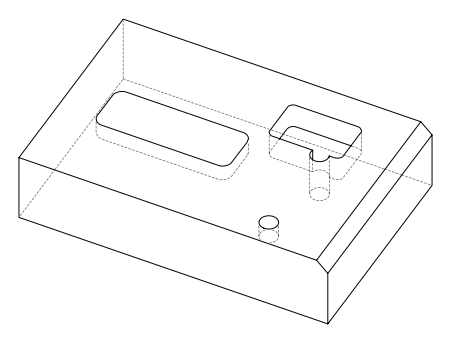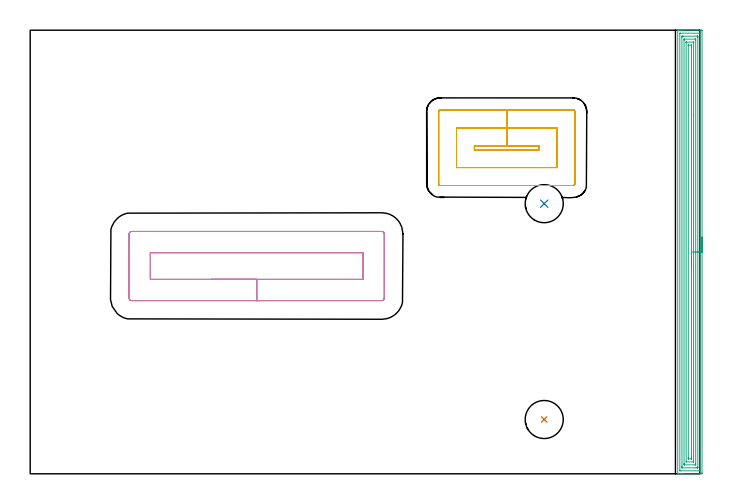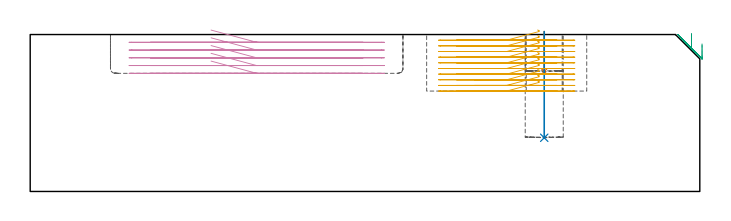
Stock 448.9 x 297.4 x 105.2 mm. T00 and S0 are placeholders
(PLAN: 5 operations, 3 tool changes, 36.1 min)
(1 INDEXABLE_INSERT_DRILL_BLIND_HOLE_FROM_SOLID | STEP1POCKET | NXT0302_022 | 0.11 min | 12498 mm3)
(2 INDEXABLE_INSERT_DRILL_BLIND_HOLE_FROM_SOLID_1 | STEP1POCKET_1 | NXT0302_022 | 0.29 min | 35149 mm3)
(3 AREA_MILL | FG_CHAMFER_SURFACE | UGT0205_001 | 14.59 min | 39506 mm3)
(4 MILL_RECTANGULAR_POCKET | POCKET_RECTANGULAR_STRAIGHT | NXT0201_007 | Follow Part, ap 6.25, ae 75% | 8.33 min | 358340 mm3)
(5 MILL_RECTANGULAR_POCKET_1 | POCKET_RECTANGULAR_STRAIGHT_1 | NXT0201_012 | Follow Part, ap 4, ae 75% | 12.83 min | 262952 mm3)
(TOOL NXT0302_022 | Index. Insert Drill 25.5mm [880-D2550L25-03] | D25.5 PA176 FL77 Z2)
(TOOL UGT0205_001 | Chamfer Mill 20 x 3 x 45 deg. | D20 FL50 Z2)
(TOOL NXT0201_007 | ENDMILL 25mm [R216.25-25050GCK54P 1620] | D25 R3 FL54 Z5)
(TOOL NXT0201_012 | ENDMILL 16mm [2P460-1600-NA 1630] | D16 FL38 Z6)
(OP 1 INDEXABLE_INSERT_DRILL_BLIND_HOLE_FROM_SOLID)
G17 G21 G94 G90
T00 M6
G54
G17 G0 G90 X344.6 Y36.4 S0 M3
G43 Z115.2 H1
G94 G81 G98 Z80.4 F250. R107.2
G80
M5
M2
(OP 2 INDEXABLE_INSERT_DRILL_BLIND_HOLE_FROM_SOLID_1)
G17 G21 G94 G90
T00 M6
G54
G17 G0 G90 X344.6 Y181.1 S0 M3
G43 Z115.2 H1
G94 G81 G98 Z36. F250. R107.2
G80
M5
M2
(OP 3 AREA_MILL)
G17 G21 G94 G90
T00 M6
G54
G17 G0 G90 X450.4 Y158.7 S1061 M3
G43 Z115.2 H0
Z98.9
G94 G1 Y158.662 Z98.028 F250.
Y158.548 Z97.164
Y158.359 Z96.312
Y158.097 Z95.48
Y157.763 Z94.674
Y157.36 Z93.9
Y156.891 Z93.164
Y156.36 Z92.472
Y155.771 Z91.829
Y155.128 Z91.24
Y154.436 Z90.708
Y153.7 Z90.24
Y152.926 Z89.837
Y152.12 Z89.503
Y151.288 Z89.241
Y150.436 Z89.052
Y149.572 Z88.938
Y148.7 Z88.9
Y0.601
X450.397 Y0.287 Z88.902
X450.392 Y0.01 Z88.906
X450.111 Y0. Z89.187
X437.952 Z101.343
X437.352 Z101.942
X436.771 Z102.526
X436.461 Z102.835
X435.88 Z103.416
X435.57 Z103.725
X434.951 Z104.349
X434.503 Z104.796
X434.147 Z105.144
X434.099 Z105.191
X434.1 Y0.155 Z105.2
Y297.245
X434.102 Y297.39 Z105.188
X434.145 Y297.393 Z105.147
X434.504 Y297.4 Z104.796
X434.95 Z104.349
X435.57 Z103.725
X436.771 Z102.526
X437.352 Z101.942
X446.258 Z93.039
X449.82 Z89.477
X450.113 Y297.398 Z89.184
X450.392 Y297.39 Z88.906
X450.399 Y297.111 Z88.899
X450.4 Y148.7 Z88.9
X448.986 Z90.314
Y2.329
X448.985 Y2.273 Z90.315
X448.98 Y2.161 Z90.32
X448.971 Y2.01 Z90.329
X448.93 Y2.007 Z90.37
X448.424 Y2. Z90.876
X435.955 Y2.001 Z103.345
X435.57 Y2.007 Z103.73
X435.522 Y2.01 Z103.778
X435.517 Y2.217 Z103.783
X435.515 Y2.329 Z103.785
X435.514 Y295.07 Z103.786
X435.515 Y295.127 Z103.785
X435.52 Y295.239 Z103.78
X435.529 Y295.39 Z103.771
X435.57 Y295.393 Z103.73
X436.076 Y295.399 Z103.224
X448.545 Z90.755
X448.93 Y295.393 Z90.37
X448.978 Y295.39 Z90.322
X448.983 Y295.183 Z90.317
X448.985 Y295.071 Z90.315
X448.986 Y148.7 Z90.314
X447.572 Z91.728
X447.571 Y4.638 Z91.729
X447.57 Y4.17 Z91.73
X447.567 Y4.065 Z91.733
X447.565 Y4.02 Z91.735
X447.487 Y4.01 Z91.813
X447.316 Y4.002 Z91.984
X447.148 Y4.001 Z92.152
X446.427 Y4. Z92.873
X437.182 Y4.001 Z102.118
X437.069 Y4.003 Z102.231
X436.979 Y4.008 Z102.321
X436.935 Y4.014 Z102.365
X436.933 Y4.03 Z102.367
X436.931 Y4.17 Z102.369
X436.929 Y4.594 Z102.371
X436.928 Y5.062 Z102.372
X436.929 Y292.761 Z102.371
X436.93 Y293.23 Z102.37
X436.933 Y293.335 Z102.367
X436.935 Y293.38 Z102.365
X437.013 Y293.39 Z102.287
X437.184 Y293.398 Z102.116
X437.352 Y293.399 Z101.948
X438.073 Y293.4 Z101.227
X447.318 Y293.399 Z91.982
X447.431 Y293.397 Z91.869
X447.521 Y293.392 Z91.779
X447.565 Y293.386 Z91.735
X447.567 Y293.37 Z91.733
X447.57 Y293.23 Z91.73
X447.571 Y292.806 Z91.729
X447.572 Y292.338 Z91.728
Y148.7
X446.157 Z93.143
Y6.846
X446.153 Y6.06 Z93.147
X446.151 Y6.012 Z93.149
X446.106 Y6.008 Z93.194
X446.001 Y6.003 Z93.299
X445.79 Y6.001 Z93.51
X438.691 Z100.609
X438.492 Y6.003 Z100.808
X438.393 Y6.006 Z100.907
X438.35 Y6.01 Z100.95
X438.349 Y6.044 Z100.951
X438.343 Y6.745 Z100.957
Y6.846
Y290.553
X438.347 Y291.34 Z100.953
X438.349 Y291.388 Z100.951
X438.394 Y291.392 Z100.906
X438.499 Y291.397 Z100.801
X438.71 Y291.399 Z100.59
X445.809 Z93.491
X446.008 Y291.397 Z93.292
X446.107 Y291.394 Z93.193
X446.15 Y291.39 Z93.15
X446.151 Y291.356 Z93.149
X446.157 Y290.654 Z93.143
Y290.553
Y148.7
X444.743 Z94.557
Y8.364
X444.741 Y8.097 Z94.559
X444.738 Y8.021 Z94.562
X444.736 Y8.009 Z94.565
X444.731 Y8.005 Z94.569
X444.713 Y8.002 Z94.587
X444.634 Y8.001 Z94.666
X444.477 Y8. Z94.823
X439.761 Y8.001 Z99.539
X439.758 Y8.004 Z99.542
Y8.005
X439.757 Y289.036 Z99.543
X439.759 Y289.303 Z99.541
X439.762 Y289.378 Z99.538
X439.764 Y289.391 Z99.536
X439.769 Y289.395 Z99.531
X439.787 Y289.398 Z99.513
X439.866 Y289.399 Z99.434
X440.023 Y289.4 Z99.277
X444.739 Y289.399 Z94.561
X444.742 Y289.396 Z94.558
Y289.395
X444.743 Y240.445 Z94.557
Y148.7
X443.329 Z95.971
X443.328 Y10.415 Z95.972
X443.325 Y10.098 Z95.975
X443.323 Y10.021 Z95.977
X443.321 Y10.01 Z95.979
X443.298 Y10.006 Z96.002
X443.248 Y10.003 Z96.052
X443.109 Y10. Z96.191
X441.326 Y10.002 Z97.974
X441.203 Y10.008 Z98.097
X441.178 Y10.011 Z98.122
X441.176 Y10.054 Z98.124
X441.173 Y10.156 Z98.127
X441.172 Y10.415 Z98.128
X441.171 Y11.05 Z98.129
X441.172 Y286.985 Z98.128
X441.174 Y287.302 Z98.126
X441.177 Y287.379 Z98.123
X441.179 Y287.39 Z98.121
X441.202 Y287.394 Z98.098
X441.252 Y287.397 Z98.048
X441.391 Y287.4 Z97.909
X443.174 Y287.398 Z96.126
X443.297 Y287.392 Z96.003
X443.322 Y287.389 Z95.978
X443.324 Y287.346 Z95.976
X443.327 Y287.244 Z95.973
X443.328 Y286.985 Z95.972
X443.329 Y286.35 Z95.971
Y148.7
Y147.828 Z96.009
Y146.963 Z96.123
Y146.112 Z96.312
Y145.28 Z96.574
Y144.474 Z96.908
Y143.7 Z97.311
Y142.964 Z97.78
Y142.272 Z98.311
Y141.629 Z98.9
Y141.04 Z99.543
Y140.508 Z100.235
Y140.04 Z100.971
Y139.637 Z101.745
Y139.303 Z102.551
Y139.041 Z103.383
Y138.852 Z104.235
Y138.738 Z105.1
Y138.7 Z105.971
G0 Z115.2
M5
M2
(OP 4 MILL_RECTANGULAR_POCKET)
G17 G21 G94 G90
T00 M6
G54
G17 G0 G90 X121.247 Y130.35 S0 M3
G43 Z115.2 H1
Z108.2
G94 G1 X151.85 Z100. F250.
X223.15 F500.
Y148.25
X80.55
Y130.35
X151.85
Y116.1
X235.6
G3 X237.4 Y117.9 R1.8
G1 Y160.7
G3 X235.6 Y162.5 R1.8
G1 X68.1
G3 X66.3 Y160.7 R1.8
G1 Y117.9
G3 X68.1 Y116.1 R1.8
G1 X151.85
X152.85
G0 X121.247 Y130.35 Z103.
G1 X151.85 Z94.8 F250.
X223.15 F500.
Y148.25
X80.55
Y130.35
X151.85
Y116.1
X235.6
G3 X237.4 Y117.9 R1.8
G1 Y160.7
G3 X235.6 Y162.5 R1.8
G1 X68.1
G3 X66.3 Y160.7 R1.8
G1 Y117.9
G3 X68.1 Y116.1 R1.8
G1 X151.85
X152.85
G0 X121.247 Y130.35 Z97.8
G1 X151.85 Z89.6 F250.
X223.15 F500.
Y148.25
X80.55
Y130.35
X151.85
Y116.1
X235.6
G3 X237.4 Y117.9 R1.8
G1 Y160.7
G3 X235.6 Y162.5 R1.8
G1 X68.1
G3 X66.3 Y160.7 R1.8
G1 Y117.9
G3 X68.1 Y116.1 R1.8
G1 X151.85
X152.85
G0 X121.247 Y130.35 Z92.6
G1 X151.85 Z84.4 F250.
X223.15 F500.
Y148.25
X80.55
Y130.35
X151.85
Y116.1
X235.6
G3 X237.4 Y117.9 R1.8
G1 Y160.7
G3 X235.6 Y162.5 R1.8
G1 X68.1
G3 X66.3 Y160.7 R1.8
G1 Y117.9
G3 X68.1 Y116.1 R1.8
G1 X151.85
X152.85
G0 X121.247 Y130.35 Z87.4
G1 X151.85 Z79.2 F250.
X223.15 F500.
Y148.25
X80.55
Y130.35
X151.85
Y116.1
X235.6
G3 X237.4 Y117.9 R1.8
G1 Y160.7
G3 X235.6 Y162.5 R1.8
G1 X68.1
G3 X66.3 Y160.7 R1.8
G1 Y117.9
G3 X68.1 Y116.1 R1.8
G1 X151.85
X152.85
G0 Z115.2
M5
M2
(OP 5 MILL_RECTANGULAR_POCKET_1)
G17 G21 G94 G90
T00 M6
G54
G17 G0 G90 X340.109 Y217.3 S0 M3
G43 Z115.2 H1
Z108.2
G94 G1 X341.1 Z107.934 F250.
Y220. Z107.211
X319.45 Z101.41
X297.8 F500.
Y217.3
X332.564
X341.1
Y220.
X319.45
Y232.
X285.8
Y205.3
X332.564
X353.1
Y232.
X319.45
Y244.
X274.9
G3 X273.8 Y242.9 R1.1
G1 Y194.4
G3 X274.9 Y193.3 R1.1
G1 X364.
G3 X365.1 Y194.4 R1.1
G1 Y242.9
G3 X364. Y244. R1.1
G1 X319.45
X318.45
G0 X340.109 Y217.3 Z104.41
G1 X341.1 Z104.144 F250.
Y220. Z103.421
X319.45 Z97.62
X297.8 F500.
Y217.3
X332.564
X341.1
Y220.
X319.45
Y232.
X285.8
Y205.3
X332.564
X353.1
Y232.
X319.45
Y244.
X274.9
G3 X273.8 Y242.9 R1.1
G1 Y194.4
G3 X274.9 Y193.3 R1.1
G1 X364.
G3 X365.1 Y194.4 R1.1
G1 Y242.9
G3 X364. Y244. R1.1
G1 X319.45
X318.45
G0 X340.109 Y217.3 Z100.62
G1 X341.1 Z100.354 F250.
Y220. Z99.631
X319.45 Z93.83
X297.8 F500.
Y217.3
X332.564
X341.1
Y220.
X319.45
Y232.
X285.8
Y205.3
X332.564
X353.1
Y232.
X319.45
Y244.
X274.9
G3 X273.8 Y242.9 R1.1
G1 Y194.4
G3 X274.9 Y193.3 R1.1
G1 X364.
G3 X365.1 Y194.4 R1.1
G1 Y242.9
G3 X364. Y244. R1.1
G1 X319.45
X318.45
G0 X340.109 Y217.3 Z96.83
G1 X341.1 Z96.565 F250.
Y220. Z95.841
X319.45 Z90.04
X297.8 F500.
Y217.3
X332.564
X341.1
Y220.
X319.45
Y232.
X285.8
Y205.3
X332.564
X353.1
Y232.
X319.45
Y244.
X274.9
G3 X273.8 Y242.9 R1.1
G1 Y194.4
G3 X274.9 Y193.3 R1.1
G1 X364.
G3 X365.1 Y194.4 R1.1
G1 Y242.9
G3 X364. Y244. R1.1
G1 X319.45
X318.45
G0 X340.109 Y217.3 Z93.04
G1 X341.1 Z92.775 F250.
Y220. Z92.051
X319.45 Z86.25
X297.8 F500.
Y217.3
X332.564
X341.1
Y220.
X319.45
Y232.
X285.8
Y205.3
X332.564
X353.1
Y232.
X319.45
Y244.
X274.9
G3 X273.8 Y242.9 R1.1
G1 Y194.4
G3 X274.9 Y193.3 R1.1
G1 X364.
G3 X365.1 Y194.4 R1.1
G1 Y242.9
G3 X364. Y244. R1.1
G1 X319.45
X318.45
G0 X340.109 Y217.3 Z89.25
G1 X341.1 Z88.985 F250.
Y220. Z88.261
X319.45 Z82.46
X297.8 F500.
Y217.3
X332.564
X341.1
Y220.
X319.45
Y232.
X285.8
Y205.3
X332.564
X353.1
Y232.
X319.45
Y244.
X274.9
G3 X273.8 Y242.9 R1.1
G1 Y194.4
G3 X274.9 Y193.3 R1.1
G1 X364.
G3 X365.1 Y194.4 R1.1
G1 Y242.9
G3 X364. Y244. R1.1
G1 X319.45
X318.45
G0 X340.109 Y217.3 Z85.46
G1 X341.1 Z85.195 F250.
Y220. Z84.471
X319.45 Z78.67
X297.8 F500.
Y217.3
X332.564
X341.1
Y220.
X319.45
Y232.
X285.8
Y205.3
X332.564
X353.1
Y232.
X319.45
Y244.
X274.9
G3 X273.8 Y242.9 R1.1
G1 Y194.4
G3 X274.9 Y193.3 R1.1
G1 X364.
G3 X365.1 Y194.4 R1.1
G1 Y242.9
G3 X364. Y244. R1.1
G1 X319.45
X318.45
G0 X340.109 Y217.3 Z81.67
G1 X341.1 Z81.405 F250.
Y220. Z80.681
X319.45 Z74.88
X297.8 F500.
Y217.3
X332.564
X341.1
Y220.
X319.45
Y232.
X285.8
Y205.3
X332.564
X353.1
Y232.
X319.45
Y244.
X274.9
G3 X273.8 Y242.9 R1.1
G1 Y194.4
G3 X274.9 Y193.3 R1.1
G1 X364.
G3 X365.1 Y194.4 R1.1
G1 Y242.9
G3 X364. Y244. R1.1
G1 X319.45
X318.45
G0 X340.109 Y217.3 Z77.88
G1 X341.1 Z77.615 F250.
Y220. Z76.891
X319.45 Z71.09
X297.8 F500.
Y217.3
X332.564
X341.1
Y220.
X319.45
Y232.
X285.8
Y205.3
X332.564
X353.1
Y232.
X319.45
Y244.
X274.9
G3 X273.8 Y242.9 R1.1
G1 Y194.4
G3 X274.9 Y193.3 R1.1
G1 X364.
G3 X365.1 Y194.4 R1.1
G1 Y242.9
G3 X364. Y244. R1.1
G1 X319.45
X318.45
G0 X340.109 Y217.3 Z74.09
G1 X341.1 Z73.825 F250.
Y220. Z73.101
X319.45 Z67.3
X297.8 F500.
Y217.3
X332.564
X341.1
Y220.
X319.45
Y232.
X285.8
Y205.3
X332.564
X353.1
Y232.
X319.45
Y244.
X274.9
G3 X273.8 Y242.9 R1.1
G1 Y194.4
G3 X274.9 Y193.3 R1.1
G1 X364.
G3 X365.1 Y194.4 R1.1
G1 Y242.9
G3 X364. Y244. R1.1
G1 X319.45
X318.45
G0 Z115.2
M5
M2
